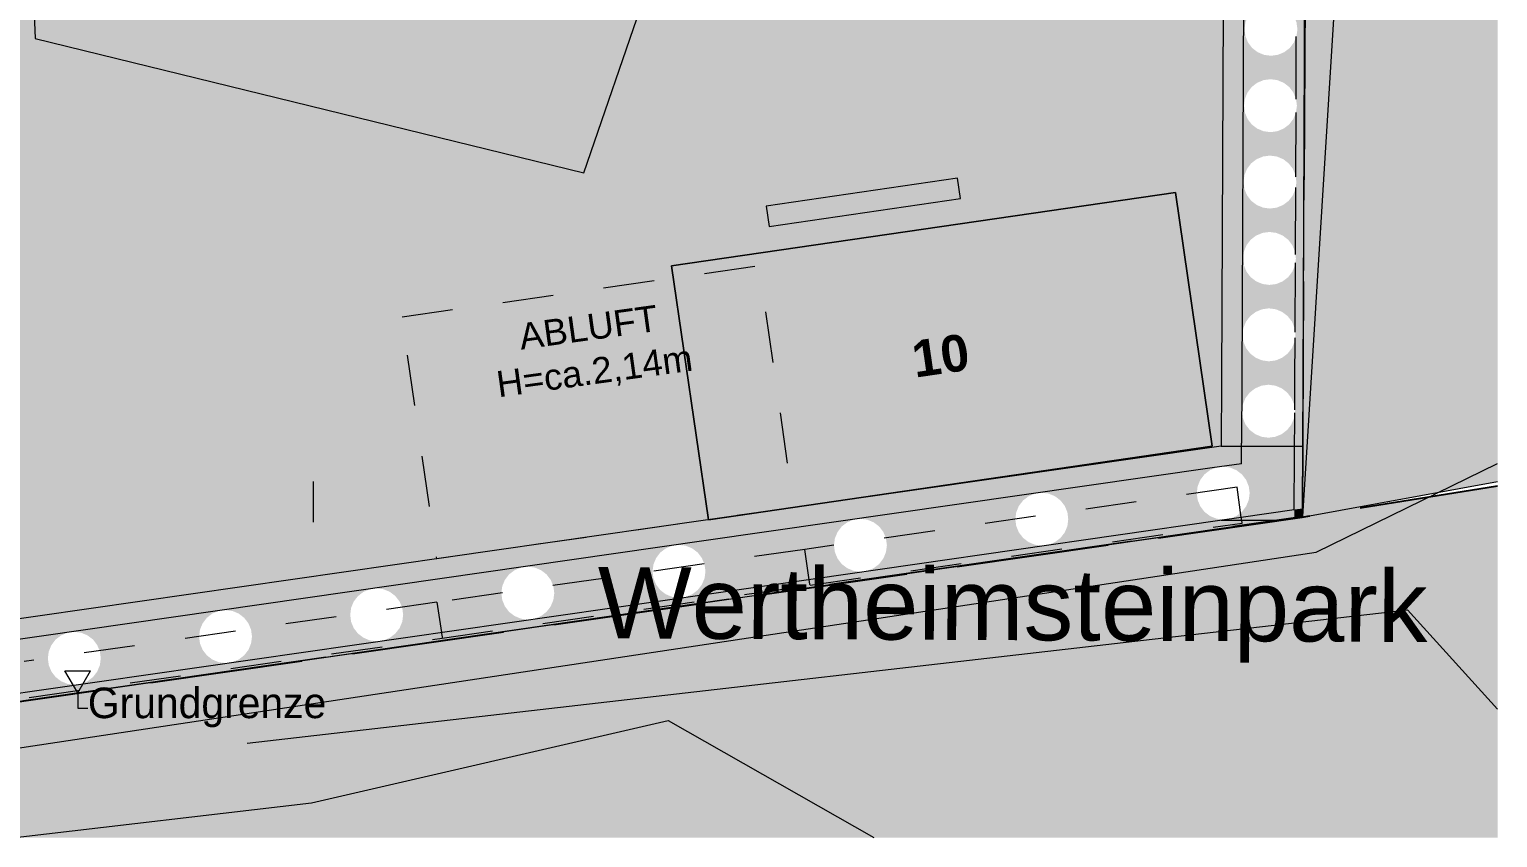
# Model space of a CAD drawing. Header units: metres. Extents: x -14 to 130, y -38 to 4.
# Drawn here: x 70.3 to 84.72, y -37.11 to -29.18 of the extents above; entities that cross this region are included whole.
import ezdxf

# ---------------------------------------------------------------- set-up
doc = ezdxf.new("R2010")
doc.units = ezdxf.units.M
doc.header["$MEASUREMENT"] = 0
doc.set_wipeout_variables(frame=1)
for name, pattern in [('Strichlinie eng', [0.002, 0.0015, -0.0005]), ('Strichlinie weit', [0.004, 0.003, -0.001]), ('Untersicht', [0.001, 0.0005, -0.0005]), ('Wipeout_Contour', [1, 0, -1])]:
    doc.linetypes.add(name, pattern=pattern)
for name, color, linetype in [('-1._Keller PP Icon_1_0', 7, 'Continuous'), ('-1._Keller PP Icon_1_110 Wand Aussen', 7, 'Continuous'), ('-1._Keller PP Icon_1_111 Wand Aussen - Bohrpfahlwand 80', 7, 'Continuous'), ('-1._Keller PP Icon_1_150 Stütze', 7, 'Continuous'), ('-1._Keller PP Icon_1_310 Dachkonstruktion massiv', 7, 'Continuous'), ('-1._Keller PP Icon_1_710 Gelände', 7, 'Continuous'), ('-1._Keller PP Icon_1_725 Nachbarbebauung', 7, 'Continuous'), ('-1._Keller PP Icon_1_810 Raum', 7, 'Continuous'), ('-1._Keller PP Icon_1_815 Raumbegrenzung', 7, 'Continuous'), ('-1._Keller PP Icon_1_844 Umriss 2D', 7, 'Continuous'), ('-1._Keller PP Icon_1_905 VP Beschriftung Übersicht.Übersicht', 7, 'Continuous'), ('-1._Keller PP Icon_1_925 Vorentwurf Beschriftung', 7, 'Continuous'), ('-1._Keller PP Icon_1_Neubau_840 Baulinien', 7, 'Continuous'), ('-1._Keller PP Icon_1_Neubau_844 Umriss 2D', 7, 'Continuous')]:
    doc.layers.add(name, color=color, linetype=linetype)
doc.styles.add('ERSTELLTER_STIL_10', font='arial.ttf')
doc.styles.add('ERSTELLTER_STIL_5', font='')
doc.styles.add('ERSTELLTER_STIL_7', font='arial.ttf')
doc.styles.get('ERSTELLTER_STIL_5').set_extended_font_data('Eurostile')

msp = doc.modelspace()

# ---------------------------------------------------------------- wipeouts: each hides what was drawn before it
at = {"color": 254, "linetype": 'Wipeout_Contour', "lineweight": 0, "ltscale": 308.749813}
msp.add_wipeout([(60.344, 3.424), (60.344, -37.114), (84.724, -37.114), (84.724, 3.424)], dxfattribs=at).dxf.layer = '-1._Keller PP Icon_1_0'

# ---------------------------------------------------------------- next in the draw order: hatches: boundary and pattern name
at = {"layer": '-1._Keller PP Icon_1_111 Wand Aussen - Bohrpfahlwand 80', "linetype": 'Continuous', "lineweight": 0, "true_color": 0x000000}
for points in [[(82.047, -24.623), (82.013, -32.614), (82.213, -32.615), (82.247, -24.624)], [(82.213, -32.615), (82.733, -32.617), (82.735, -32.206), (82.73, -32.244), (82.704, -32.307), (82.662, -32.361), (82.608, -32.402), (82.546, -32.428), (82.478, -32.437), (82.411, -32.428), (82.348, -32.402), (82.295, -32.361), (82.253, -32.307), (82.227, -32.244), (82.218, -32.177), (82.227, -32.11), (82.253, -32.047), (82.295, -31.993), (82.348, -31.952), (82.411, -31.926), (82.478, -31.917), (82.546, -31.926), (82.608, -31.952), (82.662, -31.993), (82.704, -32.047), (82.73, -32.11), (82.735, -32.15), (82.738, -31.469), (82.734, -31.494), (82.708, -31.557), (82.667, -31.611), (82.613, -31.652), (82.551, -31.678), (82.483, -31.687), (82.416, -31.678), (82.353, -31.652), (82.299, -31.611), (82.258, -31.557), (82.232, -31.494), (82.223, -31.427), (82.232, -31.36), (82.258, -31.297), (82.299, -31.243), (82.353, -31.202), (82.416, -31.176), (82.483, -31.167), (82.551, -31.176), (82.613, -31.202), (82.667, -31.243), (82.708, -31.297), (82.734, -31.36), (82.738, -31.388), (82.741, -30.732), (82.739, -30.744), (82.713, -30.807), (82.672, -30.861), (82.618, -30.902), (82.555, -30.928), (82.488, -30.937), (82.421, -30.928), (82.358, -30.902), (82.304, -30.861), (82.263, -30.807), (82.237, -30.744), (82.228, -30.677), (82.237, -30.61), (82.263, -30.547), (82.304, -30.493), (82.358, -30.452), (82.421, -30.426), (82.488, -30.417), (82.555, -30.426), (82.618, -30.452), (82.672, -30.493), (82.713, -30.547), (82.739, -30.61), (82.741, -30.626), (82.744, -29.994), (82.718, -30.057), (82.677, -30.111), (82.623, -30.152), (82.56, -30.178), (82.493, -30.187), (82.426, -30.178), (82.363, -30.152), (82.309, -30.111), (82.268, -30.057), (82.242, -29.994), (82.233, -29.927), (82.242, -29.86), (82.268, -29.797), (82.309, -29.743), (82.363, -29.702), (82.426, -29.676), (82.493, -29.667), (82.56, -29.676), (82.623, -29.702), (82.677, -29.743), (82.718, -29.797), (82.744, -29.86), (82.745, -29.864), (82.747, -29.248), (82.723, -29.307), (82.682, -29.361), (82.628, -29.402), (82.565, -29.428), (82.498, -29.437), (82.43, -29.428), (82.368, -29.402), (82.314, -29.361), (82.273, -29.307), (82.247, -29.244), (82.238, -29.177), (82.247, -29.11), (82.273, -29.047), (82.314, -28.993), (82.368, -28.952), (82.43, -28.926), (82.498, -28.917), (82.565, -28.926), (82.628, -28.952), (82.682, -28.993), (82.723, -29.047), (82.748, -29.107), (82.75, -28.502), (82.728, -28.557), (82.686, -28.611), (82.633, -28.652), (82.57, -28.678), (82.503, -28.687), (82.435, -28.678), (82.373, -28.652), (82.319, -28.611), (82.277, -28.557), (82.251, -28.494), (82.243, -28.427), (82.251, -28.36), (82.277, -28.297), (82.319, -28.243), (82.373, -28.202), (82.435, -28.176), (82.503, -28.167), (82.57, -28.176), (82.633, -28.202), (82.686, -28.243), (82.728, -28.297), (82.751, -28.353), (82.754, -27.756), (82.733, -27.807), (82.691, -27.861), (82.637, -27.902), (82.575, -27.928), (82.507, -27.937), (82.44, -27.928), (82.377, -27.902), (82.324, -27.861), (82.282, -27.807), (82.256, -27.744), (82.247, -27.677), (82.256, -27.61), (82.282, -27.547), (82.324, -27.493), (82.377, -27.452), (82.44, -27.426), (82.507, -27.417), (82.575, -27.426), (82.637, -27.452), (82.691, -27.493), (82.733, -27.547), (82.754, -27.599), (82.757, -27.01), (82.737, -27.057), (82.696, -27.111), (82.642, -27.152), (82.58, -27.178), (82.512, -27.187), (82.445, -27.178), (82.382, -27.152), (82.328, -27.111), (82.287, -27.057), (82.261, -26.994), (82.252, -26.927), (82.261, -26.86), (82.287, -26.797), (82.328, -26.743), (82.382, -26.702), (82.445, -26.676), (82.512, -26.667), (82.58, -26.676), (82.642, -26.702), (82.696, -26.743), (82.737, -26.797), (82.757, -26.846), (82.76, -26.264), (82.742, -26.307), (82.701, -26.361), (82.647, -26.402), (82.584, -26.428), (82.517, -26.437), (82.45, -26.428), (82.387, -26.402), (82.333, -26.361), (82.292, -26.307), (82.266, -26.244), (82.257, -26.177), (82.266, -26.11), (82.292, -26.047), (82.333, -25.993), (82.387, -25.952), (82.45, -25.926), (82.517, -25.917), (82.584, -25.926), (82.647, -25.952), (82.701, -25.993), (82.742, -26.047), (82.761, -26.092), (82.763, -25.518), (82.747, -25.557), (82.706, -25.611), (82.652, -25.652), (82.589, -25.678), (82.522, -25.687), (82.455, -25.678), (82.392, -25.652), (82.338, -25.611), (82.297, -25.557), (82.271, -25.494), (82.262, -25.427), (82.271, -25.36), (82.297, -25.297), (82.338, -25.243), (82.392, -25.202), (82.455, -25.176), (82.522, -25.167), (82.589, -25.176), (82.652, -25.202), (82.706, -25.243), (82.747, -25.297), (82.764, -25.338), (82.766, -24.772), (82.752, -24.807), (82.711, -24.861), (82.657, -24.902), (82.594, -24.928), (82.527, -24.937), (82.46, -24.928), (82.397, -24.902), (82.343, -24.861), (82.302, -24.807), (82.276, -24.744), (82.267, -24.677), (82.274, -24.624), (82.247, -24.624)], [(82.733, -32.617), (82.813, -32.617), (82.847, -24.627), (82.78, -24.627), (82.787, -24.677), (82.778, -24.744), (82.766, -24.772), (82.764, -25.338), (82.773, -25.36), (82.782, -25.427), (82.773, -25.494), (82.763, -25.518), (82.761, -26.092), (82.768, -26.11), (82.777, -26.177), (82.768, -26.244), (82.76, -26.264), (82.757, -26.846), (82.763, -26.86), (82.772, -26.927), (82.763, -26.994), (82.757, -27.01), (82.754, -27.599), (82.759, -27.61), (82.767, -27.677), (82.759, -27.744), (82.754, -27.756), (82.751, -28.353), (82.754, -28.36), (82.763, -28.427), (82.754, -28.494), (82.75, -28.502), (82.748, -29.107), (82.749, -29.11), (82.758, -29.177), (82.749, -29.244), (82.747, -29.248), (82.745, -29.864), (82.753, -29.927), (82.744, -29.994), (82.741, -30.626), (82.748, -30.677), (82.741, -30.732), (82.738, -31.388), (82.743, -31.427), (82.738, -31.469), (82.735, -32.15), (82.738, -32.177), (82.735, -32.206)], [(82.21, -33.24), (82.213, -32.615), (82.013, -32.614), (82.01, -33.269)], [(82.209, -33.442), (82.73, -33.367), (82.731, -32.943), (82.725, -32.994), (82.699, -33.057), (82.657, -33.111), (82.604, -33.152), (82.541, -33.178), (82.474, -33.187), (82.406, -33.178), (82.344, -33.152), (82.29, -33.111), (82.248, -33.057), (82.222, -32.994), (82.214, -32.927), (82.222, -32.86), (82.248, -32.797), (82.29, -32.743), (82.344, -32.702), (82.406, -32.676), (82.474, -32.667), (82.541, -32.676), (82.604, -32.702), (82.657, -32.743), (82.699, -32.797), (82.725, -32.86), (82.731, -32.912), (82.733, -32.617), (82.213, -32.615)], [(82.731, -32.943), (82.727, -33.893), (82.807, -33.882), (82.813, -32.617), (82.733, -32.617), (82.731, -32.912), (82.734, -32.927)], [(81.893, -33.286), (76.9, -34.003), (76.928, -34.201), (81.921, -33.484)], [(82.01, -33.269), (81.893, -33.286), (81.921, -33.484), (82.009, -33.471)], [(82.009, -33.471), (82.209, -33.442), (82.01, -33.269)], [(82.01, -33.269), (82.209, -33.442), (82.21, -33.24)], [(81.921, -33.484), (81.923, -33.496), (81.962, -33.48), (82.029, -33.471), (82.096, -33.48), (82.159, -33.506), (82.209, -33.544), (82.209, -33.442)], [(82.207, -33.968), (82.727, -33.893), (82.209, -33.442), (82.209, -33.544), (82.213, -33.547), (82.254, -33.601), (82.28, -33.664), (82.289, -33.731), (82.28, -33.798), (82.254, -33.861), (82.213, -33.915), (82.207, -33.919)], [(82.209, -33.442), (82.727, -33.893), (82.73, -33.367)], [(82.807, -33.882), (82.727, -33.893), (82.807, -33.962)], [(76.9, -34.003), (68.882, -35.156), (68.911, -35.354), (76.928, -34.201)], [(77.014, -34.795), (82.006, -34.078), (81.995, -33.998), (77.002, -34.716)], [(82.029, -33.991), (81.993, -33.986), (81.995, -33.998), (82.207, -33.968), (82.207, -33.919), (82.159, -33.956), (82.096, -33.982)], [(82.727, -33.893), (81.995, -33.998), (82.006, -34.078), (82.727, -33.974)], [(82.727, -33.893), (82.727, -33.974), (82.807, -33.962)], [(68.996, -35.948), (77.014, -34.795), (77.002, -34.716), (68.985, -35.869)]]:
    msp.add_hatch(color=18, dxfattribs=at).paths.add_polyline_path(points)
h = msp.add_hatch(color=18, dxfattribs=at)
h.paths.add_polyline_path([(76.928, -34.201), (77.002, -34.716), (81.995, -33.998), (81.993, -33.986), (81.962, -33.982), (81.899, -33.956), (81.845, -33.915), (81.804, -33.861), (81.778, -33.798), (81.769, -33.731), (81.778, -33.664), (81.804, -33.601), (81.845, -33.547), (81.899, -33.506), (81.923, -33.496), (81.921, -33.484)])
h.paths.add_polyline_path([(78.206, -34.243), (78.215, -34.176), (78.241, -34.113), (78.282, -34.059), (78.336, -34.018), (78.398, -33.992), (78.466, -33.983), (78.533, -33.992), (78.596, -34.018), (78.65, -34.059), (78.691, -34.113), (78.717, -34.176), (78.726, -34.243), (78.717, -34.31), (78.691, -34.373), (78.65, -34.427), (78.596, -34.468), (78.533, -34.494), (78.466, -34.503), (78.398, -34.494), (78.336, -34.468), (78.282, -34.427), (78.241, -34.373), (78.215, -34.31)], flags=0)
h.paths.add_polyline_path([(79.987, -33.987), (79.996, -33.92), (80.022, -33.857), (80.064, -33.803), (80.117, -33.762), (80.18, -33.736), (80.247, -33.727), (80.315, -33.736), (80.377, -33.762), (80.431, -33.803), (80.473, -33.857), (80.499, -33.92), (80.507, -33.987), (80.499, -34.054), (80.473, -34.117), (80.431, -34.171), (80.377, -34.212), (80.315, -34.238), (80.247, -34.247), (80.18, -34.238), (80.117, -34.212), (80.064, -34.171), (80.022, -34.117), (79.996, -34.054)], flags=0)
h = msp.add_hatch(color=18, dxfattribs=at)
h.paths.add_polyline_path([(69.223, -35.309), (69.291, -35.308), (69.357, -35.325), (69.416, -35.358), (69.465, -35.406), (69.499, -35.464), (69.518, -35.53), (69.519, -35.597), (69.502, -35.663), (69.468, -35.722), (69.421, -35.771), (69.363, -35.806), (69.297, -35.824), (77.002, -34.716), (76.928, -34.201)])
h.paths.add_polyline_path([(70.494, -35.42), (70.485, -35.353), (70.494, -35.286), (70.52, -35.223), (70.561, -35.169), (70.615, -35.128), (70.678, -35.102), (70.745, -35.093), (70.812, -35.102), (70.875, -35.128), (70.929, -35.169), (70.97, -35.223), (70.996, -35.286), (71.005, -35.353), (70.996, -35.42), (70.97, -35.483), (70.929, -35.537), (70.875, -35.578), (70.812, -35.604), (70.745, -35.613), (70.678, -35.604), (70.615, -35.578), (70.561, -35.537), (70.52, -35.483)], flags=0)
h.paths.add_polyline_path([(71.97, -35.14), (71.979, -35.072), (72.005, -35.01), (72.046, -34.956), (72.1, -34.914), (72.163, -34.888), (72.23, -34.88), (72.297, -34.888), (72.36, -34.914), (72.414, -34.956), (72.455, -35.01), (72.481, -35.072), (72.49, -35.14), (72.481, -35.207), (72.455, -35.27), (72.414, -35.323), (72.36, -35.365), (72.297, -35.391), (72.23, -35.4), (72.163, -35.391), (72.1, -35.365), (72.046, -35.323), (72.005, -35.27), (71.979, -35.207)], flags=0)
h.paths.add_polyline_path([(73.455, -34.926), (73.463, -34.859), (73.489, -34.796), (73.531, -34.742), (73.585, -34.701), (73.647, -34.675), (73.715, -34.666), (73.782, -34.675), (73.845, -34.701), (73.898, -34.742), (73.94, -34.796), (73.966, -34.859), (73.975, -34.926), (73.966, -34.993), (73.94, -35.056), (73.898, -35.11), (73.845, -35.151), (73.782, -35.177), (73.715, -35.186), (73.647, -35.177), (73.585, -35.151), (73.531, -35.11), (73.489, -35.056), (73.463, -34.993)], flags=0)
h.paths.add_polyline_path([(74.948, -34.78), (74.939, -34.713), (74.948, -34.645), (74.974, -34.583), (75.015, -34.529), (75.069, -34.488), (75.132, -34.462), (75.199, -34.453), (75.267, -34.462), (75.329, -34.488), (75.383, -34.529), (75.424, -34.583), (75.45, -34.645), (75.459, -34.713), (75.45, -34.78), (75.424, -34.843), (75.383, -34.897), (75.329, -34.938), (75.267, -34.964), (75.199, -34.973), (75.132, -34.964), (75.069, -34.938), (75.015, -34.897), (74.974, -34.843)], flags=0)
h.paths.add_polyline_path([(76.433, -34.567), (76.424, -34.499), (76.433, -34.432), (76.459, -34.369), (76.5, -34.315), (76.554, -34.274), (76.617, -34.248), (76.684, -34.239), (76.751, -34.248), (76.814, -34.274), (76.868, -34.315), (76.909, -34.369), (76.935, -34.432), (76.944, -34.499), (76.935, -34.567), (76.909, -34.629), (76.868, -34.683), (76.814, -34.724), (76.751, -34.75), (76.684, -34.759), (76.617, -34.75), (76.554, -34.724), (76.5, -34.683), (76.459, -34.629)], flags=0)
at = {"layer": '-1._Keller PP Icon_1_150 Stütze', "linetype": 'Continuous', "lineweight": 0, "true_color": 0x000000}
msp.add_hatch(color=18, dxfattribs=at).paths.add_polyline_path([(77.569, -31.112), (79.449, -30.838), (79.42, -30.64), (77.54, -30.914)])
at = {"layer": '-1._Keller PP Icon_1_710 Gelände', "linetype": 'Continuous', "lineweight": 13, "true_color": 0xb4b4b4}
msp.add_hatch(color=253, dxfattribs=at).paths.add_polyline_path([(61.014, -37.114), (84.724, -37.114), (84.724, -33.657), (82.807, -33.962), (64.027, -36.662)])
at = {"layer": '-1._Keller PP Icon_1_725 Nachbarbebauung', "linetype": 'Continuous', "lineweight": 0, "true_color": 0x1f1f1f}
msp.add_hatch(color=250, dxfattribs=at).paths.add_polyline_path([(82.86, -22.208), (82.806, -33.966), (84.724, -33.617), (84.724, -20.156), (82.872, -20.432)])
at = {"layer": '-1._Keller PP Icon_1_810 Raum', "linetype": 'Continuous', "lineweight": 0, "true_color": 0x3f3f3f}
h = msp.add_hatch(color=250, dxfattribs=at)
h.paths.add_polyline_path([(64.789, -11.342), (64.812, -24.982), (64.825, -35.739), (82.01, -33.269), (82.05, -24.127), (82.32, -24.129), (82.362, -17.635), (82.092, -17.635), (82.099, -15.502), (79.277, -15.502), (79.277, -20.019), (78.343, -24.332), (76.422, -24.332), (76.422, -24.132), (78.202, -24.132), (79.077, -20.092), (79.077, -17.683), (79.077, -11.592), (74.167, -11.592), (74.167, -10.372), (72.352, -10.372), (72.352, -8.362), (72.682, -8.362), (72.682, -6.342), (69.582, -6.342), (69.582, -11.142), (69.582, -11.342)])
h.paths.add_polyline_path([(67.274, -24.602), (69.274, -24.602), (69.274, -24.802), (67.274, -24.802)], flags=0)
h.paths.add_polyline_path([(67.274, -30.042), (67.274, -29.842), (68.474, -29.842), (68.474, -30.042)], flags=0)
h.paths.add_polyline_path([(68.062, -19.562), (68.062, -19.362), (69.262, -19.362), (69.262, -19.562)], flags=0)
h.paths.add_polyline_path([(68.062, -16.842), (68.062, -16.642), (69.262, -16.642), (69.262, -16.842)], flags=0)
h.paths.add_polyline_path([(76.757, -17.812), (76.757, -17.612), (77.957, -17.612), (77.957, -17.812)], flags=0)
h.paths.add_polyline_path([(77.54, -30.914), (79.42, -30.64), (79.449, -30.838), (77.569, -31.112)], flags=0)
at = {"layer": '-1._Keller PP Icon_1_810 Raum', "linetype": 'Continuous', "lineweight": 13, "true_color": 0xd9d8c9}
msp.add_hatch(color=254, dxfattribs=at).paths.add_polyline_path([(76.611, -31.499), (76.975, -33.993), (81.922, -33.271), (81.559, -30.778)])

# ---------------------------------------------------------------- next in the draw order: linework, layer by layer
at = {"layer": '-1._Keller PP Icon_1_110 Wand Aussen', "color": 7, "linetype": 'Continuous', "lineweight": 13, "ltscale": 1000}
for p, q in [((82.01, -33.269), (82.81, -33.269)), ((82.01, -33.996), (82.572, -33.996))]:
    msp.add_line(p, q, dxfattribs=at)
at = {"layer": '-1._Keller PP Icon_1_110 Wand Aussen', "color": 7, "linetype": 'Untersicht', "lineweight": 13, "ltscale": 1000, "flags": 128}
for points in [[(82.165, -33.674), (77.92, -34.284)], [(82.207, -33.971), (82.165, -33.674)], [(77.971, -34.635), (82.215, -34.025)], [(82.208, -33.976), (82.207, -33.971)], [(82.209, -33.981), (82.208, -33.976)], [(82.209, -33.986), (82.209, -33.981)], [(82.21, -33.99), (82.209, -33.986)], [(82.214, -34.02), (82.21, -33.99)], [(82.215, -34.025), (82.214, -34.02)], [(77.92, -34.284), (74.307, -34.802)], [(74.358, -35.154), (77.971, -34.635)], [(74.307, -34.802), (70.253, -35.385)], [(70.303, -35.737), (74.358, -35.154)]]:
    msp.add_lwpolyline(points, dxfattribs=at)
at = {"layer": '-1._Keller PP Icon_1_110 Wand Aussen', "color": 154, "linetype": 'Untersicht', "lineweight": 13, "ltscale": 1000, "true_color": 0x004e91, "flags": 128}
for points in [[(77.971, -34.635), (77.97, -34.63), (77.966, -34.6), (77.965, -34.595), (77.964, -34.59), (77.964, -34.586), (77.963, -34.581), (77.92, -34.284)], [(74.307, -34.802), (74.35, -35.099), (74.351, -35.104), (74.351, -35.109), (74.352, -35.114), (74.353, -35.119), (74.357, -35.149), (74.358, -35.154)]]:
    msp.add_lwpolyline(points, dxfattribs=at)
at = {"layer": '-1._Keller PP Icon_1_111 Wand Aussen - Bohrpfahlwand 80', "color": 7, "linetype": 'Continuous', "lineweight": 18, "ltscale": 1000}
for p, q in [((82.247, -24.624), (82.213, -32.615)), ((82.213, -32.615), (82.21, -33.24)), ((82.209, -33.442), (82.21, -33.24)), ((82.209, -33.442), (82.21, -33.24)), ((82.209, -33.442), (81.921, -33.484)), ((81.921, -33.484), (76.928, -34.201)), ((76.928, -34.201), (68.911, -35.354))]:
    msp.add_line(p, q, dxfattribs=at)
at = {"layer": '-1._Keller PP Icon_1_111 Wand Aussen - Bohrpfahlwand 80', "color": 7, "linetype": 'Continuous', "lineweight": 13, "ltscale": 1000}
for p, q in [((82.745, -29.864), (82.747, -29.248)), ((82.741, -30.626), (82.744, -29.994)), ((82.738, -31.388), (82.741, -30.732)), ((82.735, -32.15), (82.738, -31.469)), ((82.733, -32.617), (82.735, -32.206)), ((82.731, -32.912), (82.733, -32.617)), ((82.73, -33.367), (82.731, -32.943)), ((82.727, -33.893), (82.73, -33.367)), ((82.727, -33.893), (82.73, -33.367)), ((77.002, -34.716), (81.995, -33.998)), ((81.995, -33.998), (82.207, -33.968)), ((82.207, -33.968), (82.727, -33.893)), ((69.297, -35.824), (77.002, -34.716))]:
    msp.add_line(p, q, dxfattribs=at)
at = {"layer": '-1._Keller PP Icon_1_111 Wand Aussen - Bohrpfahlwand 80', "color": 7, "linetype": 'Continuous', "lineweight": 18, "ltscale": 1000, "flags": 128}
for points in [[(82.047, -24.623), (82.013, -32.614)], [(82.013, -32.614), (82.01, -33.269)], [(81.893, -33.286), (76.9, -34.003)], [(82.01, -33.269), (81.893, -33.286)], [(76.9, -34.003), (68.882, -35.156)]]:
    msp.add_lwpolyline(points, dxfattribs=at)
at = {"layer": '-1._Keller PP Icon_1_111 Wand Aussen - Bohrpfahlwand 80', "color": 7, "linetype": 'Continuous', "lineweight": 13, "ltscale": 1000, "flags": 128}
for points in [[(82.813, -32.617), (82.847, -24.627)], [(82.807, -33.882), (82.813, -32.617)], [(82.807, -33.962), (82.807, -33.882)], [(82.006, -34.078), (82.807, -33.962)], [(77.014, -34.795), (82.006, -34.078)], [(68.996, -35.948), (77.014, -34.795)]]:
    msp.add_lwpolyline(points, dxfattribs=at)
at = {"layer": '-1._Keller PP Icon_1_150 Stütze', "color": 7, "linetype": 'Continuous', "lineweight": 18, "ltscale": 1000, "flags": 128}
msp.add_lwpolyline([(77.569, -31.112), (79.449, -30.838), (79.42, -30.64), (77.54, -30.914)], close=True, dxfattribs=at)
at = {"layer": '-1._Keller PP Icon_1_310 Dachkonstruktion massiv', "color": 140, "linetype": 'Untersicht', "lineweight": 0, "ltscale": 1000, "true_color": 0x00b9ff}
msp.add_line((73.092, -33.617), (73.092, -34.017), dxfattribs=at)
at = {"layer": '-1._Keller PP Icon_1_710 Gelände', "color": 83, "linetype": 'Continuous', "lineweight": 13, "ltscale": 1000, "true_color": 0x89cd89}
for p, q in [((83.643, -20.522), (82.807, -33.962)), ((70.167, -24.469), (70.359, -29.267)), ((75.749, -30.586), (77.647, -25.076)), ((70.359, -29.267), (75.749, -30.586)), ((82.943, -34.311), (84.724, -33.441)), ((64.023, -36.664), (82.807, -33.962)), ((64.353, -37.114), (82.943, -34.311)), ((72.441, -36.186), (83.84, -34.877)), ((83.84, -34.877), (84.724, -35.851)), ((73.076, -36.772), (76.577, -35.965)), ((76.577, -35.965), (78.597, -37.114)), ((70.164, -37.114), (73.076, -36.772))]:
    msp.add_line(p, q, dxfattribs=at)
at = {"layer": '-1._Keller PP Icon_1_725 Nachbarbebauung', "color": 8, "linetype": 'Continuous', "lineweight": 13, "ltscale": 1000, "flags": 128}
msp.add_lwpolyline([(84.724, -20.156), (82.872, -20.432), (82.86, -22.208), (82.806, -33.966), (84.724, -33.617)], dxfattribs=at)
at = {"layer": '-1._Keller PP Icon_1_810 Raum', "color": 5, "linetype": 'Continuous', "lineweight": 0, "ltscale": 1000, "flags": 128}
msp.add_lwpolyline([(76.611, -31.499), (76.975, -33.993), (81.922, -33.271), (81.559, -30.778)], close=True, dxfattribs=at)
at = {"layer": '-1._Keller PP Icon_1_815 Raumbegrenzung', "color": 5, "linetype": 'Continuous', "lineweight": 0, "ltscale": 1000, "flags": 128}
msp.add_lwpolyline([(76.611, -31.499), (81.559, -30.778), (81.922, -33.271), (76.975, -33.993)], close=True, dxfattribs=at)
at = {"layer": '-1._Keller PP Icon_1_905 VP Beschriftung Übersicht.Übersicht', "color": 7, "linetype": 'Untersicht', "lineweight": 13, "ltscale": 1000, "flags": 128}
msp.add_lwpolyline([(73.964, -32.001), (77.468, -31.497), (77.81, -33.873), (74.306, -34.376)], close=True, dxfattribs=at)
at = {"layer": '-1._Keller PP Icon_1_Neubau_840 Baulinien', "color": 254, "linetype": 'Strichlinie weit', "lineweight": 13, "ltscale": 1000, "true_color": 0xe3e3e3, "flags": 128}
msp.add_lwpolyline([(63.957, -2.638), (82.942, -2.639), (82.892, -17.637), (82.857, -24.002), (82.807, -33.962), (64.023, -36.664), (64.022, -24.002), (64.012, -17.637)], close=True, dxfattribs=at)
at = {"layer": '-1._Keller PP Icon_1_Neubau_840 Baulinien', "color": 1, "linetype": 'Strichlinie eng', "lineweight": 25, "ltscale": 1000, "true_color": 0xfb0106, "flags": 128}
msp.add_lwpolyline([(64.03, -37.114), (64.023, -36.664), (82.806, -33.966), (84.724, -33.659)], dxfattribs=at)
at = {"layer": '-1._Keller PP Icon_1_Neubau_844 Umriss 2D', "color": 254, "linetype": 'Continuous', "lineweight": 13, "ltscale": 1000, "true_color": 0xe3e3e3}
for p, q in [((70.653, -35.475), (70.903, -35.475)), ((70.778, -35.692), (70.653, -35.475)), ((70.778, -35.692), (70.903, -35.475)), ((70.778, -35.692), (70.778, -35.842)), ((70.778, -35.842), (70.878, -35.842))]:
    msp.add_line(p, q, dxfattribs=at)

# ---------------------------------------------------------------- next in the draw order: texts
at = {"layer": '-1._Keller PP Icon_1_844 Umriss 2D', "color": 254, "linetype": 'Continuous', "lineweight": 13, "true_color": 0xe3e3e3, "insert": (70.878, -35.836), "char_height": 0.3, "attachment_point": 4, "style": 'ERSTELLTER_STIL_5'}
msp.add_mtext('\\A1;{\\pql;\\fEurostile|b0|i0|c0|p0;\\W1.000000;Grundgrenze}', dxfattribs=at)
at = {"layer": '-1._Keller PP Icon_1_905 VP Beschriftung Übersicht.Übersicht', "color": 7, "linetype": 'Continuous', "lineweight": 13, "char_height": 0.256, "rotation": 7.8484, "style": 'ERSTELLTER_STIL_7'}
for s, insert, attachment_point in [('\\A1;{\\pqc;\\fHelvetica|b0|i0|c0|p0;\\W1.000000;AB\\fHelvetica|b0|i0|c0|p0;\\W1.000000;LUFT}', (75.812, -32.233), 8), ('\\A1;{\\pqc;\\fHelvetica|b0|i0|c0|p0;\\W1.000000;H=ca.2,\\fHelvetica|b0|i0|c0|p0;\\W1.000000;14\\fHelvetica|b0|i0|c0|p0;\\W1.000000;m}', (75.836, -32.405), 2)]:
    msp.add_mtext(s, dxfattribs=dict(at, insert=insert, attachment_point=attachment_point))
at = {"layer": '-1._Keller PP Icon_1_925 Vorentwurf Beschriftung', "color": 7, "linetype": 'Continuous', "lineweight": 13}
for s, insert, char_height, attachment_point, rotation, style in [('\\A1;{\\pql;\\fHelvetica|b1|i0|c0|p0;\\W1.000000;10}', (79.003, -32.603), 0.36, 7, 8.294, 'ERSTELLTER_STIL_10'), ('\\A1;{\\pqc;\\fHelvetica|b0|i0|c0|p0;\\W1.000000;Wertheimsteinpark}', (79.958, -35.386), 0.7, 8, 359.7403, 'ERSTELLTER_STIL_7')]:
    msp.add_mtext(s, dxfattribs=dict(at, insert=insert, char_height=char_height, attachment_point=attachment_point, rotation=rotation, style=style))

doc.saveas('drawing.dxf')
